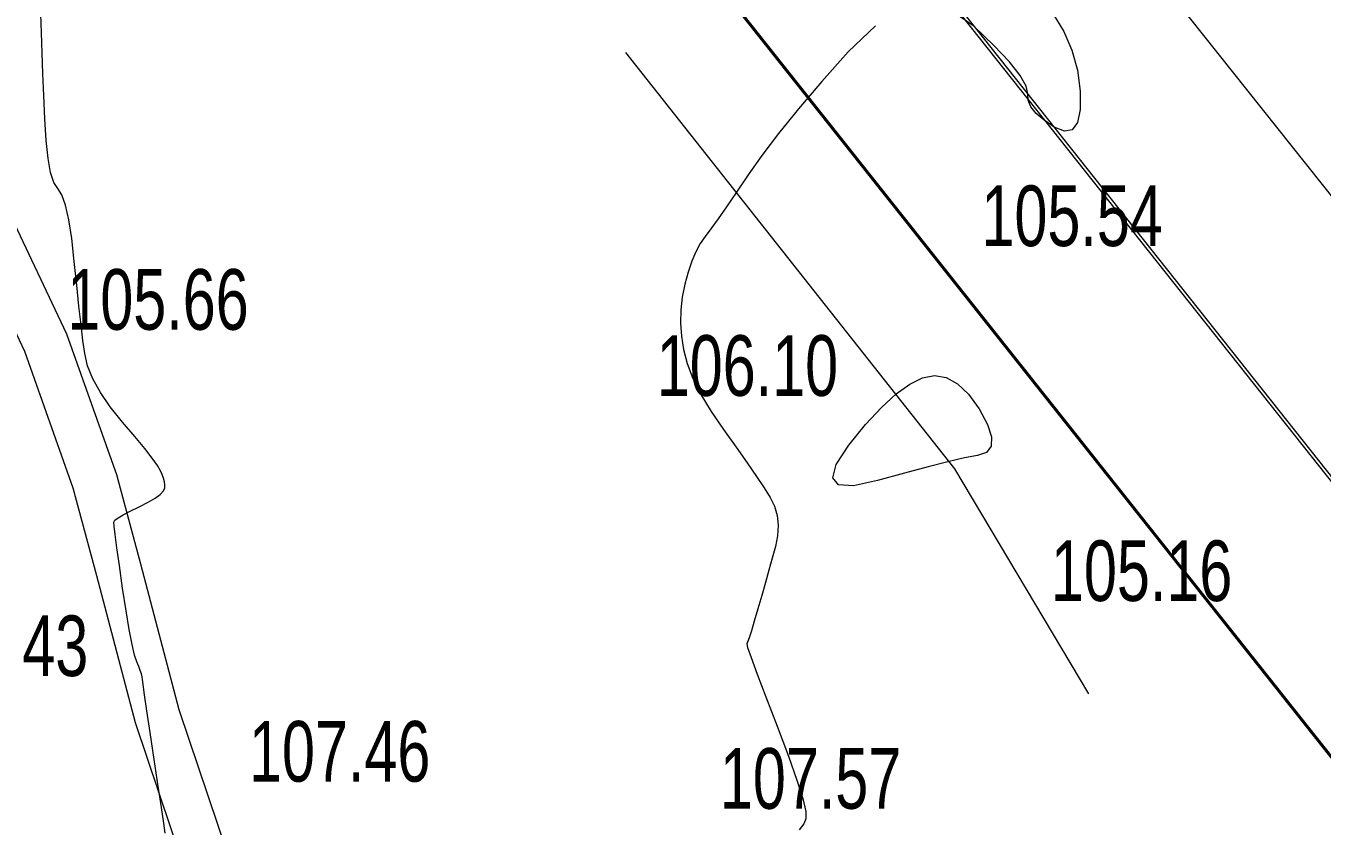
# Model space of a CAD drawing. Header units: metres. Extents: x 431006 to 434411, y 2469261 to 2473208.
# Drawn here: x 432273.5 to 432359, y 2472401.3 to 2472454.1 of the extents above; entities that cross this region are included whole.
import ezdxf

# ---------------------------------------------------------------- set-up
doc = ezdxf.new("R2010")
doc.units = ezdxf.units.M
doc.header["$MEASUREMENT"] = 0
for name, color, linetype, lineweight in [('CAO DO', 8, 'Continuous', 18), ('duong be tong-ks', 8, 'Continuous', 18), ('duong dat-ks', 8, 'Continuous', 18), ('duong nhua-ks', 8, 'Continuous', 18), ('MH_DongMuc_Con', 8, 'Continuous', 18), ('rao sat-ks', 8, 'RAO_T_GAI', 18)]:
    doc.layers.add(name, color=color, linetype=linetype, lineweight=lineweight)
doc.styles.get("Standard").update_dxf_attribs({"font": 'arial.ttf'})
doc.linetypes.add('RAO_T_GAI', pattern='A,1,[130,ltypeshp.shx,S=0.75,R=-45,X=0,Y=0],1,[130,ltypeshp.shx,S=0.75,R=45,X=-1,Y=0],6', length=8)

msp = doc.modelspace()

# ---------------------------------------------------------------- linework, layer by layer
at = {"layer": 'duong be tong-ks', "color": 9, "lineweight": 0}
for points in [[(432288.744, 2472479.078), (432286.337, 2472476.708), (432280.827, 2472472.396), (432274.141, 2472467.158), (432271.215, 2472464.092), (432268.902, 2472460.744), (432267.458, 2472458.167), (432266.66, 2472454.607), (432266.511, 2472450.83), (432267.067, 2472446.56), (432269.392, 2472441.079), (432273.378, 2472432.64), (432276.575, 2472423.62), (432278.121, 2472417.845), (432280.68, 2472408.124), (432284.554, 2472396.636), (432287.611, 2472387.228), (432290.834, 2472382.243), (432297.333, 2472373.612), (432309.774, 2472361.54), (432325.764, 2472348.723), (432334.552, 2472343.013)], [(432272.13, 2472442.306), (432276.156, 2472433.784), (432279.442, 2472424.51), (432281.021, 2472418.615), (432283.555, 2472408.987), (432287.403, 2472397.578), (432290.343, 2472388.528), (432293.295, 2472383.962), (432299.59, 2472375.603), (432311.761, 2472363.792), (432327.524, 2472351.157), (432338.863, 2472343.789)]]:
    msp.add_lwpolyline(points, dxfattribs=at)
at = {"layer": 'duong dat-ks', "color": 9, "lineweight": 0}
msp.add_lwpolyline([(431759.341, 2473182.729), (431762.54, 2473178.71), (431868.624, 2473044.478), (431907.129, 2472995.726), (431993.64, 2472885.895), (432062.608, 2472799.231), (432123.94, 2472721.873), (432139.497, 2472701.822), (432269.994, 2472537.032), (432384.616, 2472392.47), (432415.679, 2472353.287), (432453.675, 2472305.337), (432467.205, 2472288.46), (432486.332, 2472261.965), (432520.677, 2472215.464), (432618.033, 2472083.966)], dxfattribs=at)
at = {"layer": 'duong dat-ks', "color": 9, "lineweight": 0, "const_width": 0.2}
msp.add_lwpolyline([(431750.303, 2473175.939), (431753.687, 2473171.688), (431865.295, 2473031.146), (431898.27, 2472988.711), (431985.192, 2472879.228), (432053.742, 2472792.224), (432115.049, 2472714.899), (432130.603, 2472694.851), (432261.135, 2472530.016), (432375.762, 2472385.449), (432406.823, 2472346.267), (432444.839, 2472298.294), (432458.353, 2472281.437), (432477.677, 2472256.793), (432514.286, 2472210.783), (432613.885, 2472078.647)], dxfattribs=at)
at = {"layer": 'duong nhua-ks', "color": 9, "lineweight": 0}
for points in [[(431768.699, 2473189.76), (431771.707, 2473185.981), (431877.803, 2473051.733), (431916.302, 2473002.989), (432003.232, 2472893.496), (432071.787, 2472806.486), (432133.147, 2472729.094), (432148.705, 2472709.04), (432279.166, 2472544.295), (432393.784, 2472399.739), (432424.847, 2472360.555), (432462.824, 2472312.629), (432476.376, 2472295.727), (432495.726, 2472271.05), (432532.313, 2472225.067), (432589.836, 2472152.166), (432622.021, 2472111.726), (432671.347, 2472049.877), (432701.082, 2472013.155), (432742.129, 2471964.288), (432766.57, 2471936.884), (432780.902, 2471921.416), (432805.527, 2471895.79), (432839.902, 2471861.362)], [(431759.501, 2473182.85), (431762.697, 2473178.835), (431868.781, 2473044.602), (431907.286, 2472995.85), (431993.735, 2472885.939), (432062.765, 2472799.355), (432124.098, 2472721.996), (432139.654, 2472701.945), (432270.151, 2472537.156), (432384.773, 2472392.594), (432415.835, 2472353.411), (432453.832, 2472305.462), (432467.365, 2472288.582), (432486.493, 2472262.083), (432520.838, 2472215.584), (432578.325, 2472138.591), (432609.269, 2472096.569), (432652.433, 2472039.07), (432685.845, 2471995.022), (432726.438, 2471947.185), (432760.113, 2471909.72), (432795.021, 2471873.554)]]:
    msp.add_lwpolyline(points, dxfattribs=at)
at = {"layer": 'MH_DongMuc_Con', "color": 9, "lineweight": 0, "elevation": 106}
for points in [[(432282.656, 2472400.834), (432282.558, 2472401.491), (432282.404, 2472402.52), (432282.194, 2472403.922), (432281.928, 2472405.696), (432281.662, 2472407.475), (432281.453, 2472408.893), (432281.3, 2472409.949), (432281.204, 2472410.642), (432281.164, 2472410.974), (432281.14, 2472411.141), (432281.091, 2472411.34), (432281.016, 2472411.572), (432280.917, 2472411.835), (432280.792, 2472412.131), (432280.644, 2472412.576), (432280.476, 2472413.286), (432280.287, 2472414.261), (432280.078, 2472415.501), (432279.848, 2472417.007), (432279.633, 2472418.491), (432279.467, 2472419.669), (432279.351, 2472420.538), (432279.285, 2472421.101), (432279.269, 2472421.356), (432279.342, 2472421.477), (432279.546, 2472421.64), (432279.879, 2472421.843), (432280.342, 2472422.087), (432280.935, 2472422.373), (432281.529, 2472422.667), (432281.995, 2472422.938), (432282.332, 2472423.187), (432282.542, 2472423.413), (432282.623, 2472423.616), (432282.626, 2472423.814), (432282.601, 2472424.027), (432282.548, 2472424.255), (432282.468, 2472424.496), (432282.359, 2472424.752), (432282.16, 2472425.09), (432281.809, 2472425.581), (432281.305, 2472426.224), (432280.649, 2472427.018), (432279.84, 2472427.964), (432279.033, 2472428.963), (432278.38, 2472429.913), (432277.883, 2472430.816), (432277.54, 2472431.671), (432277.351, 2472432.478), (432277.235, 2472433.348), (432277.108, 2472434.391), (432276.971, 2472435.608), (432276.823, 2472436.998), (432276.664, 2472438.562), (432276.489, 2472440.075), (432276.292, 2472441.312), (432276.073, 2472442.275), (432275.832, 2472442.962), (432275.568, 2472443.374), (432275.315, 2472443.778), (432275.102, 2472444.44), (432274.93, 2472445.36), (432274.8, 2472446.54), (432274.71, 2472447.977), (432274.644, 2472449.507), (432274.586, 2472450.962), (432274.535, 2472452.343), (432274.492, 2472453.65), (432274.456, 2472454.882)], [(432341.204, 2472454.923), (432341.93, 2472453.747), (432342.473, 2472452.504), (432342.831, 2472451.192), (432343.005, 2472449.813), (432343.003, 2472448.587), (432342.833, 2472447.736), (432342.494, 2472447.26), (432341.986, 2472447.158), (432341.309, 2472447.432), (432340.631, 2472447.888), (432340.116, 2472448.336), (432339.764, 2472448.774), (432339.576, 2472449.204), (432339.552, 2472449.624), (432339.456, 2472450.136), (432339.053, 2472450.839), (432338.343, 2472451.734), (432337.326, 2472452.82), (432336.002, 2472454.098), (432334.489, 2472455.129)], [(432329.51, 2472454.114), (432327.704, 2472452.406), (432325.967, 2472450.441), (432324.438, 2472448.644), (432323.118, 2472447.017), (432322.006, 2472445.559), (432321.104, 2472444.271), (432320.352, 2472443.146), (432319.694, 2472442.177), (432319.128, 2472441.366), (432318.656, 2472440.711), (432318.277, 2472440.214), (432317.957, 2472439.752), (432317.663, 2472439.206), (432317.395, 2472438.576), (432317.153, 2472437.861), (432316.937, 2472437.061), (432316.77, 2472436.215), (432316.678, 2472435.361), (432316.659, 2472434.498), (432316.714, 2472433.627), (432316.843, 2472432.747), (432317.082, 2472431.829), (432317.465, 2472430.841), (432317.994, 2472429.785), (432318.669, 2472428.659), (432319.488, 2472427.464), (432320.325, 2472426.301), (432321.051, 2472425.272), (432321.665, 2472424.378), (432322.169, 2472423.617), (432322.561, 2472422.991), (432322.845, 2472422.413), (432323.021, 2472421.8), (432323.091, 2472421.15), (432323.053, 2472420.464), (432322.908, 2472419.742), (432322.703, 2472418.985), (432322.485, 2472418.197), (432322.255, 2472417.377), (432322.012, 2472416.524), (432321.756, 2472415.64), (432321.516, 2472414.827), (432321.323, 2472414.189), (432321.176, 2472413.725), (432321.075, 2472413.436), (432321.02, 2472413.321), (432321.075, 2472413.082), (432321.304, 2472412.418), (432321.705, 2472411.331), (432322.28, 2472409.819), (432323.028, 2472407.883), (432323.771, 2472405.92), (432324.333, 2472404.328), (432324.713, 2472403.106), (432324.911, 2472402.255), (432324.927, 2472401.775), (432324.775, 2472401.444), (432324.467, 2472401.038)], [(432335.381, 2472425.591), (432334.294, 2472425.347), (432332.977, 2472425.017), (432331.428, 2472424.6), (432329.647, 2472424.097), (432328.055, 2472423.754), (432327.069, 2472423.817), (432326.691, 2472424.285), (432326.919, 2472425.159), (432327.754, 2472426.439), (432328.86, 2472427.802), (432329.898, 2472428.928), (432330.871, 2472429.817), (432331.777, 2472430.467), (432332.616, 2472430.88), (432333.41, 2472431.032), (432334.182, 2472430.903), (432334.93, 2472430.492), (432335.655, 2472429.799), (432336.357, 2472428.825), (432336.905, 2472427.809), (432337.167, 2472426.994), (432337.142, 2472426.378), (432336.832, 2472425.963), (432336.236, 2472425.749), (432335.381, 2472425.591)]]:
    msp.add_lwpolyline(points, dxfattribs=at)
at = {"layer": 'rao sat-ks', "color": 9, "lineweight": 0, "elevation": 104.386}
msp.add_lwpolyline([(432343.575, 2472410.027), (432334.737, 2472424.87), (432313.041, 2472452.356)], dxfattribs=at)

# ---------------------------------------------------------------- texts
at = {"layer": 'CAO DO', "color": 9, "lineweight": 0, "width": 0.7}
for s, p in [('105.54', (432336.502, 2472439.578, 105.543)), ('105.66', (432276.203, 2472434.058, 105.655)), ('106.10', (432315.084, 2472429.693, 106.104)), ('105.16', (432341.087, 2472416.151, 105.159)), ('98.43', (432267.797, 2472411.196, 98.433)), ('107.46', (432288.186, 2472404.231, 107.458)), ('107.57', (432319.249, 2472402.441, 107.57))]:
    msp.add_text(s, height=4, dxfattribs=at).set_placement(p)

doc.saveas('drawing.dxf')
